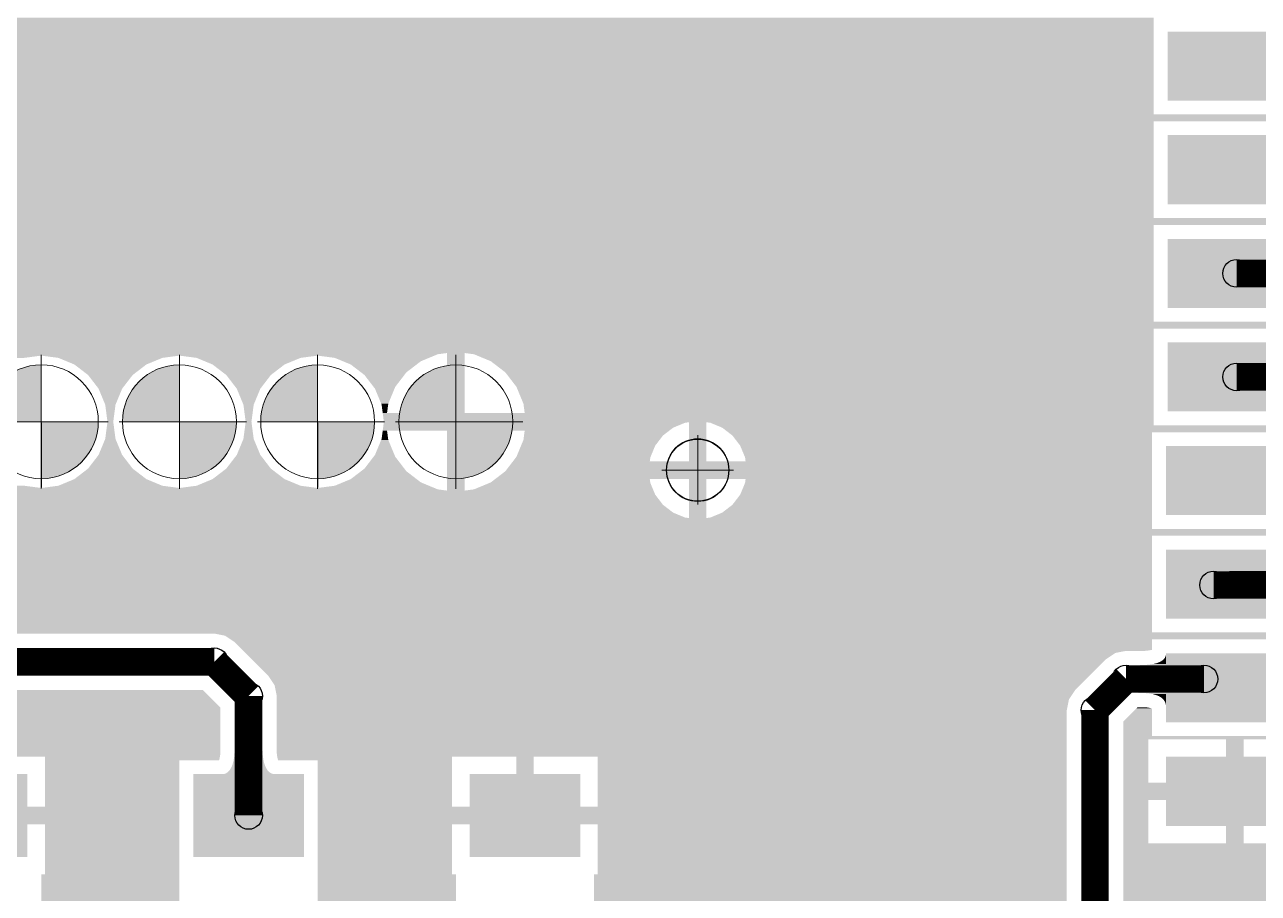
# Model space of a CAD drawing. Header units: millimetres. Extents: x -3633 to 871, y -630 to 261.
# Drawn here: x -1489.72 to -1453.87, y 169.52 to 194.77 of the extents above; entities that cross this region are included whole.
import ezdxf

# ---------------------------------------------------------------- set-up
doc = ezdxf.new("R2010")
doc.units = ezdxf.units.MM
for name, color, linetype in [('DRILL', 7, 'Continuous'), ('DRILL GOST', 7, 'Continuous'), ('TOP_LAYER', 7, 'Continuous'), ('TOP_PASTE', 8, 'Continuous')]:
    doc.layers.add(name, color=color, linetype=linetype)

# ---------------------------------------------------------------- blocks, each defined once
blk = doc.blocks.new('ROUND_26')
blk.add_circle((0, 0), 0.0177165)
blk = doc.blocks.new('RECTANGLE_7')
blk.add_solid([(0.0314961, 0.023622), (0.0314961, -0.023622), (-0.0314961, 0.023622), (-0.0314961, -0.023622)])
blk = doc.blocks.new('RECTANGLE_18')
blk.add_solid([(0.0393701, 0.019685), (0.0393701, -0.019685), (-0.0393701, 0.019685), (-0.0393701, -0.019685)])
blk = doc.blocks.new('ROUND_2')
blk.add_circle((0, 0), 0.007873999999999999)

msp = doc.modelspace()

# ---------------------------------------------------------------- hatches: boundary and pattern name
at = {"layer": 'DRILL', "lineweight": 0}
h = msp.add_hatch(color=256, dxfattribs=at)
h.dxf.hatch_style = 1
h.paths.add_polyline_path([(-1489.23308292721, 184.8851600777712, 0.4142135623730951), (-1490.888625686801, 183.2296173181808), (-1489.23308292721, 183.2296173181808)])
h.paths.add_polyline_path([(-1487.57754016762, 183.2296173181808), (-1489.23308292721, 183.2296173181808), (-1489.23308292721, 181.5740745585904, 0.414213562373095)])
h = msp.add_hatch(color=256, dxfattribs=at)
h.dxf.hatch_style = 1
h.paths.add_polyline_path([(-1485.219347227216, 184.8831557777717, 0.4142135623730951), (-1486.874889986806, 183.2276130181813), (-1485.219347227216, 183.2276130181813)])
h.paths.add_polyline_path([(-1483.563804467625, 183.2276130181813), (-1485.219347227216, 183.2276130181813), (-1485.219347227216, 181.57207025859, 0.414213562373095)])
h = msp.add_hatch(color=256, dxfattribs=at)
h.dxf.hatch_style = 1
h.paths.add_polyline_path([(-1481.203597027207, 184.8831557777717, 0.4142135623730951), (-1482.859139786797, 183.2276130181813), (-1481.203597027207, 183.2276130181813)])
h.paths.add_polyline_path([(-1479.548054267616, 183.2276130181813), (-1481.203597027207, 183.2276130181813), (-1481.203597027207, 181.57207025859, 0.414213562373095)])
h = msp.add_hatch(color=256, dxfattribs=at)
h.dxf.hatch_style = 1
h.paths.add_polyline_path([(-1477.187851927212, 184.8831557777717, 0.4142135623730951), (-1478.843394686802, 183.2276130181813), (-1477.187851927212, 183.2276130181813)])
h.paths.add_polyline_path([(-1475.532309167621, 183.2276130181813), (-1477.187851927212, 183.2276130181813), (-1477.187851927212, 181.57207025859, 0.414213562373095)])

# ---------------------------------------------------------------- linework, layer by layer
for p, q in [((-1489.23308292721, 183.2296173181808), (-1489.23308292721, 185.1733714833795)), ((-1489.233003253877, 185.090563544511), (-1489.232276020109, 181.3203448558947)), ((-1485.219347227216, 183.2276130181813), (-1485.219347227216, 185.1713671833791)), ((-1485.219267553882, 185.0885592445115), (-1485.218540320114, 181.3183405558952)), ((-1481.203597027207, 183.2276130181813), (-1481.203597027207, 185.1713671833791)), ((-1481.203517353873, 185.0885592445115), (-1481.202790120105, 181.3183405558952)), ((-1477.187851927212, 183.2276130181813), (-1477.187851927212, 185.1713671833791)), ((-1477.187772253878, 185.0885592445115), (-1477.18704502011, 181.3183405558952)), ((-1489.23308292721, 184.9312063539642), (-1489.23308292721, 181.5236176553703)), ((-1489.23308292721, 184.9312063539642), (-1489.23308292721, 181.5236176553703)), ((-1485.219347227216, 184.9292020539647), (-1485.219347227216, 181.5216133553708)), ((-1485.219347227216, 184.9292020539647), (-1485.219347227216, 181.5216133553708)), ((-1481.203597027207, 184.9292020539647), (-1481.203597027207, 181.5216133553708)), ((-1481.203597027207, 184.9292020539647), (-1481.203597027207, 181.5216133553708)), ((-1477.187851927212, 184.9292020539647), (-1477.187851927212, 181.5216133553708)), ((-1477.187851927212, 184.9292020539647), (-1477.187851927212, 181.5216133553708)), ((-1490.983648437671, 183.2296173181808), (-1487.489263518664, 183.2296173181808)), ((-1489.800194427612, 183.2296173181808), (-1488.668156887425, 183.2296173181808)), ((-1489.23308292721, 183.2296173181808), (-1487.57754016762, 183.2296173181808)), ((-1489.23308292721, 183.2296173181808), (-1489.23308292721, 181.2858631529821)), ((-1489.23308292721, 183.2296173181808), (-1487.289328762013, 183.2296173181808)), ((-1486.969912737676, 183.2276130181813), (-1483.475527818669, 183.2276130181813)), ((-1485.786458727618, 183.2276130181813), (-1484.65442118743, 183.2276130181813)), ((-1485.219347227216, 183.2276130181813), (-1483.563804467625, 183.2276130181813)), ((-1485.219347227216, 183.2276130181813), (-1485.219347227216, 181.2838588529826)), ((-1485.219347227216, 183.2276130181813), (-1483.275593062018, 183.2276130181813)), ((-1482.954162537667, 183.2276130181813), (-1479.459777618661, 183.2276130181813)), ((-1481.770708527609, 183.2276130181813), (-1480.638670987421, 183.2276130181813)), ((-1481.203597027207, 183.2276130181813), (-1479.548054267616, 183.2276130181813)), ((-1481.203597027207, 183.2276130181813), (-1481.203597027207, 181.2838588529826)), ((-1481.203597027207, 183.2276130181813), (-1479.259842862009, 183.2276130181813)), ((-1478.938417437672, 183.2276130181813), (-1475.444032518666, 183.2276130181813)), ((-1477.754963427614, 183.2276130181813), (-1476.622925887426, 183.2276130181813)), ((-1477.187851927212, 183.2276130181813), (-1475.532309167621, 183.2276130181813)), ((-1477.187851927212, 183.2276130181813), (-1477.187851927212, 181.2838588529826)), ((-1477.187851927212, 183.2276130181813), (-1475.244097762014, 183.2276130181813)), ((-1470.159852997804, 182.8412090041697), (-1470.159852997804, 180.8195740104006)), ((-1471.201412296328, 181.8220989181814), (-1469.11829369928, 181.8220989181814))]:
    msp.add_line(p, q, dxfattribs=at)
at = {"layer": 'DRILL GOST', "lineweight": 0}
for centre, radius in [((-1489.23308292721, 183.2296173181808), 1.655542759590478), ((-1485.219347227216, 183.2276130181813), 1.655542759590478), ((-1481.203597027207, 183.2276130181813), 1.655542759590478), ((-1477.187851927212, 183.2276130181813), 1.655542759590478), ((-1470.159852997804, 181.8220989181814), 0.9108758946678492)]:
    msp.add_circle(centre, radius, dxfattribs=at)
at = {"layer": 'TOP_LAYER', "const_width": 0.803148, "elevation": -7.473141037622431e-10}
for points in [[(-1454.498441497797, 187.5425292181822), (-1446.710619097783, 187.543870571521)], [(-1454.498441497797, 184.5327336181813), (-1454.498436397795, 184.5327285181806)], [(-1454.498436397795, 184.5327285181806), (-1446.710619097783, 184.5404383512046)], [(-1455.16719429779, 178.4830014181812), (-1446.710619097783, 178.5018494664159)], [(-1496.702746897797, 176.2522563181806), (-1484.207772397783, 176.2522563181806)], [(-1484.207772397783, 176.2522563181806), (-1483.211033497794, 175.2555174181803)], [(-1458.615385897801, 174.8460639181799), (-1457.711171197791, 175.7502786181808)], [(-1457.711171197791, 175.7502786181808), (-1455.450300397795, 175.7502786181808)], [(-1483.211033497794, 171.7827336181813), (-1483.211033497794, 175.2555174181803)], [(-1458.615385897801, 152.2849389181806), (-1458.615385897801, 174.8460639181799)]]:
    msp.add_lwpolyline(points, dxfattribs=at)
at = {"layer": 'TOP_LAYER'}
for points in [[(-1456.582515697796, 176.3702499181813), (-1456.55842329779, 176.428262418181), (-1456.550390797792, 176.3702499181813), (-1456.550390797792, 176.428262418181)], [(-1456.55842329779, 176.428262418181), (-1456.550390797792, 176.493098718182), (-1456.550390797792, 176.428262418181), (-1456.550390797792, 176.493098718182)], [(-1457.353538797789, 176.1518526181803), (-1457.200941697795, 176.1552645181805), (-1456.550390797792, 176.1518526181803), (-1456.550390797792, 176.1552645181805)], [(-1457.353538797789, 175.3487046181813), (-1457.353538797789, 176.1518526181803), (-1456.550390797792, 175.3487046181813), (-1456.550390797792, 176.1518526181803)], [(-1457.200941697795, 176.1552645181805), (-1457.064404497796, 176.165500218181), (-1456.550390797792, 176.1552645181805), (-1456.550390797792, 176.165500218181)], [(-1457.064404497796, 176.165500218181), (-1456.943932297793, 176.1825648181816), (-1456.550390797792, 176.165500218181), (-1456.550390797792, 176.1825648181816)], [(-1456.943932297793, 176.1825648181816), (-1456.839525097798, 176.2064532181807), (-1456.550390797792, 176.1825648181816), (-1456.550390797792, 176.2064532181807)], [(-1456.839525097798, 176.2064532181807), (-1456.751177797797, 176.2371654181802), (-1456.550390797792, 176.2064532181807), (-1456.550390797792, 176.2371654181802)], [(-1456.751177797797, 176.2371654181802), (-1456.678895497794, 176.2747014181809), (-1456.550390797792, 176.2371654181802), (-1456.550390797792, 176.2747014181809)], [(-1456.678895497794, 176.2747014181809), (-1456.622673097796, 176.3190612181811), (-1456.550390797792, 176.2747014181809), (-1456.550390797792, 176.3190612181811)], [(-1456.622673097796, 176.3190612181811), (-1456.582515697796, 176.3702499181813), (-1456.550390797792, 176.3190612181811), (-1456.550390797792, 176.3702499181813)], [(-1457.200941697795, 175.3446909181816), (-1457.353538797789, 175.3487046181813), (-1456.550390797792, 175.3446909181816), (-1456.550390797792, 175.3487046181813)], [(-1457.064404497796, 175.3326396181806), (-1457.200941697795, 175.3446909181816), (-1456.550390797792, 175.3326396181806), (-1456.550390797792, 175.3446909181816)], [(-1456.943932297793, 175.3125609181811), (-1457.064404497796, 175.3326396181806), (-1456.550390797792, 175.3125609181811), (-1456.550390797792, 175.3326396181806)], [(-1456.839525097798, 175.2844548181815), (-1456.943932297793, 175.3125609181811), (-1456.550390797792, 175.2844548181815), (-1456.550390797792, 175.3125609181811)], [(-1456.751177797797, 175.2483111181805), (-1456.839525097798, 175.2844548181815), (-1456.550390797792, 175.2483111181805), (-1456.550390797792, 175.2844548181815)], [(-1456.678895497794, 175.2041400181811), (-1456.751177797797, 175.2483111181805), (-1456.550390797792, 175.2041400181811), (-1456.550390797792, 175.2483111181805)], [(-1456.622673097796, 175.1519313181821), (-1456.678895497794, 175.2041400181811), (-1456.550390797792, 175.1519313181821), (-1456.550390797792, 175.2041400181811)], [(-1456.582515697796, 175.0916952181819), (-1456.622673097796, 175.1519313181821), (-1456.550390797792, 175.0916952181819), (-1456.550390797792, 175.1519313181821)], [(-1456.55842329779, 175.0234317181807), (-1456.582515697796, 175.0916952181819), (-1456.550390797792, 175.0234317181807), (-1456.550390797792, 175.0916952181819)], [(-1456.550390797792, 174.9471306181817), (-1456.55842329779, 175.0234317181807), (-1456.550390797792, 174.9471306181817), (-1456.550390797792, 175.0234317181807)], [(-1483.6286724978, 173.4931461181809), (-1483.61662119779, 173.6307237181813), (-1482.7933944978, 173.4931461181809), (-1482.805445797786, 173.6307237181813)], [(-1483.61662119779, 173.6307237181813), (-1483.612607497792, 173.7844836181807), (-1482.805445797786, 173.6307237181813), (-1482.809459497796, 173.7844836181807)], [(-1483.7571720978, 173.10469951818), (-1483.7130009978, 173.1775326181801), (-1482.664894897788, 173.10469951818), (-1482.7090659978, 173.1775326181801)], [(-1483.7130009978, 173.1775326181801), (-1483.676857297786, 173.2665531181797), (-1482.7090659978, 173.1775326181801), (-1482.74520969779, 173.2665531181797)], [(-1483.676857297786, 173.2665531181797), (-1483.648751197795, 173.371755918181), (-1482.74520969779, 173.2665531181797), (-1482.773315797793, 173.371755918181)], [(-1483.648751197795, 173.371755918181), (-1483.6286724978, 173.4931461181809), (-1482.773315797793, 173.371755918181), (-1482.7933944978, 173.4931461181809)], [(-1484.01418149779, 172.9752156181817), (-1483.937880397798, 172.9833093181801), (-1482.407885497786, 172.9752156181817), (-1482.484186597789, 172.9833093181801)], [(-1483.937880397798, 172.9833093181801), (-1483.869616897794, 173.007585318182), (-1482.484186597789, 172.9833093181801), (-1482.552450097793, 173.007585318182)], [(-1483.869616897794, 173.007585318182), (-1483.809380797787, 173.0480487181817), (-1482.552450097793, 173.007585318182), (-1482.612686197789, 173.0480487181817)], [(-1483.809380797787, 173.0480487181817), (-1483.7571720978, 173.10469951818), (-1482.612686197789, 173.0480487181817), (-1482.664894897788, 173.10469951818)]]:
    msp.add_solid(points, dxfattribs=at)
at = {"layer": 'TOP_PASTE'}
msp.add_circle((-1483.211823997789, 119.5780014181805), 110, dxfattribs=at)
for points in [[(-1549.662375997796, 194.5472313181813), (-1550.088817597789, 194.9736729181809), (-1456.9078905978, 194.5472313181813), (-1456.9078905978, 194.9736729181809)], [(-1549.181685697793, 193.9207881181815), (-1549.662375997796, 194.5472313181813), (-1456.9078905978, 193.9207881181815), (-1456.9078905978, 194.5472313181813)], [(-1548.786874297797, 193.2369546181812), (-1549.181685697793, 193.9207881181815), (-1456.9078905978, 193.2369546181812), (-1456.9078905978, 193.9207881181815)], [(-1548.631472197793, 192.861783318182), (-1548.786874297797, 193.2369546181812), (-1456.9078905978, 192.861783318182), (-1456.9078905978, 193.2369546181812)], [(-1534.375681897798, 192.7962279181806), (-1534.873630597792, 192.861783318182), (-1456.9078905978, 192.7962279181806), (-1456.9078905978, 192.861783318182)], [(-1533.9116634978, 192.6040242181821), (-1534.375681897798, 192.7962279181806), (-1456.9078905978, 192.6040242181821), (-1456.9078905978, 192.7962279181806)], [(-1533.513205597792, 192.2982741181809), (-1533.9116634978, 192.6040242181821), (-1456.9078905978, 192.2982741181809), (-1456.9078905978, 192.6040242181821)], [(-1533.474511897792, 192.2478453181807), (-1533.513205597792, 192.2982741181809), (-1456.9078905978, 192.2478453181807), (-1456.9078905978, 192.2982741181809)], [(-1533.388071997795, 192.1626549181806), (-1533.474511897792, 192.2478453181807), (-1456.9078905978, 192.1626549181806), (-1456.9078905978, 192.2478453181807)], [(-1533.364698697798, 192.1396131181814), (-1533.388071997795, 192.1626549181806), (-1418.037511297794, 192.1396131181814), (-1418.031340297796, 192.1626549181806)], [(-1533.306696397804, 192.0889089181824), (-1533.364698697798, 192.1396131181814), (-1418.051102797794, 192.0889089181824), (-1418.037511297794, 192.1396131181814)], [(-1500.488211697796, 192.0440544181815), (-1500.828917197795, 192.0889089181824), (-1418.063118397793, 192.0440544181815), (-1418.051102797794, 192.0889089181824)], [(-1500.294625897792, 191.9638671181806), (-1500.488211697796, 192.0440544181815), (-1418.084604697794, 191.9638671181806), (-1418.063118397793, 192.0440544181815)], [(-1500.170731597793, 191.9125458181811), (-1500.294625897792, 191.9638671181806), (-1456.9078905978, 191.9125458181811), (-1456.9078905978, 191.9638671181806)], [(-1499.898100897784, 191.7033489181817), (-1500.170731597793, 191.9125458181811), (-1456.9078905978, 191.7033489181817), (-1456.9078905978, 191.9125458181811)], [(-1499.688903997789, 191.4307182181815), (-1499.898100897784, 191.7033489181817), (-1456.9078905978, 191.4307182181815), (-1456.9078905978, 191.7033489181817)], [(-1499.557395397798, 191.1132381181819), (-1499.688903997789, 191.4307182181815), (-1456.9078905978, 191.1132381181819), (-1456.9078905978, 191.4307182181815)], [(-1499.51254089779, 190.7725326181812), (-1499.557395397798, 191.1132381181819), (-1456.9078905978, 190.7725326181812), (-1456.9078905978, 191.1132381181819)], [(-1499.557395397798, 190.4318271181805), (-1499.51254089779, 190.7725326181812), (-1456.9078905978, 190.4318271181805), (-1456.9078905978, 190.7725326181812)], [(-1499.688903997789, 190.114347018181), (-1499.557395397798, 190.4318271181805), (-1456.9078905978, 190.114347018181), (-1456.9078905978, 190.4318271181805)], [(-1499.898100897784, 189.8417163181807), (-1499.688903997789, 190.114347018181), (-1456.9078905978, 189.8417163181807), (-1456.9078905978, 190.114347018181)], [(-1499.9046135978, 189.8367183181822), (-1499.898100897784, 189.8417163181807), (-1456.9078905978, 189.8367183181822), (-1456.9078905978, 189.8417163181807)], [(-1499.901793297797, 189.1528491181803), (-1499.9046135978, 189.8367183181822), (-1456.9078905978, 189.1528491181803), (-1456.9078905978, 189.8367183181822)], [(-1499.900946697795, 188.9480382181814), (-1499.901793297797, 189.1528491181803), (-1418.025057097796, 188.9480382181814), (-1418.079938197784, 189.1528491181803)], [(-1499.889364597796, 186.1370202181811), (-1499.900946697795, 188.9480382181814), (-1456.9078905978, 186.1370202181811), (-1456.9078905978, 188.9480382181814)], [(-1499.889175897793, 186.0928491181808), (-1499.889364597796, 186.1370202181811), (-1438.422099097797, 186.0928491181808), (-1438.416290197797, 186.1370202181811)], [(-1499.88854349779, 185.9382426181805), (-1499.889175897793, 186.0928491181808), (-1433.419580497797, 185.9382426181805), (-1433.419580497797, 186.0928491181808)], [(-1499.885610997798, 185.2273434181802), (-1499.88854349779, 185.9382426181805), (-1456.9078905978, 185.2273434181802), (-1456.9078905978, 185.9382426181805)], [(-1499.885463097798, 185.1916281181816), (-1499.885610997798, 185.2273383181814), (-1477.713672097787, 185.1916281181816), (-1477.442423497788, 185.2273383181814)], [(-1499.885299897792, 185.1515472181823), (-1499.885463097798, 185.1916281181816), (-1477.810439497793, 185.1515472181823), (-1477.713672097787, 185.1916281181816)], [(-1499.8850295978, 185.0859918181809), (-1499.885299897792, 185.1515472181823), (-1489.732602397788, 185.0859918181809), (-1489.234653697793, 185.1515472181823)], [(-1488.736704997786, 185.0859918181809), (-1489.234653697793, 185.1515472181823), (-1485.716857297793, 185.0859918181809), (-1485.218908597798, 185.1515472181823)], [(-1488.2726865978, 184.8937881181805), (-1488.736704997786, 185.0859918181809), (-1486.180875697792, 184.8937881181805), (-1485.716857297793, 185.0859918181809)], [(-1484.720959897791, 185.0859918181809), (-1485.218908597798, 185.1515472181823), (-1481.701107097796, 185.0859918181809), (-1481.203158397789, 185.1515472181823)], [(-1484.256941497793, 184.8937881181805), (-1484.720959897791, 185.0859918181809), (-1482.165125497783, 184.8937881181805), (-1481.701107097796, 185.0859918181809)], [(-1480.705209697795, 185.0859918181809), (-1481.203158397789, 185.1515472181823), (-1477.968697597798, 185.0859918181809), (-1477.810439497793, 185.1515472181823)], [(-1480.469839597783, 184.9885002181823), (-1480.705209697795, 185.0859918181809), (-1478.204062597796, 184.9885002181823), (-1477.968697597798, 185.0859918181809)], [(-1480.241191297796, 184.8937881181805), (-1480.469839597783, 184.9885002181823), (-1478.327497897787, 184.8937881181805), (-1478.204062597796, 184.9885002181823)], [(-1477.442423497788, 183.4826130181814), (-1477.442423497788, 185.2273383181814), (-1476.932423497795, 183.4826130181814), (-1476.932423497795, 185.2273383181814)], [(-1476.661154497802, 185.1916281181816), (-1476.932423497795, 185.2273434181802), (-1456.9078905978, 185.1916281181816), (-1456.9078905978, 185.2273434181802)], [(-1476.170763997794, 184.9885002181823), (-1476.661154497802, 185.1916281181816), (-1456.9078905978, 184.9885002181823), (-1456.9078905978, 185.1916281181816)], [(-1475.749651897786, 184.6653744181799), (-1476.170763997794, 184.9885002181823), (-1456.9078905978, 184.6653744181799), (-1456.9078905978, 184.9885002181823)], [(-1487.874228697793, 184.5880380181811), (-1488.2726865978, 184.8937881181805), (-1486.579333597799, 184.5880380181811), (-1486.180875697792, 184.8937881181805)], [(-1483.858483597786, 184.5880380181811), (-1484.256941497793, 184.8937881181805), (-1482.56358339779, 184.5880380181811), (-1482.165125497783, 184.8937881181805)], [(-1479.943514497793, 184.6653744181799), (-1480.241191297796, 184.8937881181805), (-1478.625174697791, 184.6653744181799), (-1478.327497897787, 184.8937881181805)], [(-1479.842733397801, 184.5880380181811), (-1479.943514497793, 184.6653744181799), (-1478.684518297794, 184.5880380181811), (-1478.625174697791, 184.6653744181799)], [(-1475.42652609779, 184.2442623181819), (-1475.749651897786, 184.6653744181799), (-1456.9078905978, 184.2442623181819), (-1456.9078905978, 184.6653744181799)], [(-1487.568478597791, 184.1895801181804), (-1487.874228697793, 184.5880380181811), (-1486.885083697789, 184.1895801181804), (-1486.579333597799, 184.5880380181811)], [(-1483.552733497783, 184.1895801181804), (-1483.858483597786, 184.5880380181811), (-1482.869333497792, 184.1895801181804), (-1482.56358339779, 184.5880380181811)], [(-1479.57893589779, 184.2442623181819), (-1479.842733397801, 184.5880380181811), (-1478.948300497788, 184.2442623181819), (-1478.684518297794, 184.5880380181811)], [(-1487.376274897797, 183.7255617181804), (-1487.568478597791, 184.1895801181804), (-1487.077287397795, 183.7255617181804), (-1486.885083697789, 184.1895801181804)], [(-1483.36052979779, 183.7255617181804), (-1483.552733497783, 184.1895801181804), (-1483.061537197786, 183.7255617181804), (-1482.869333497792, 184.1895801181804)], [(-1479.536983297799, 184.1895801181804), (-1479.57893589779, 184.2442623181819), (-1478.970954697801, 184.1895801181804), (-1478.948300497788, 184.2442623181819)], [(-1479.356504497792, 183.7538718181809), (-1479.536983297799, 184.1895801181804), (-1479.151428397794, 183.7538718181809), (-1478.970954697801, 184.1895801181804)], [(-1475.223398197796, 183.7538718181809), (-1475.42652609779, 184.2442623181819), (-1456.9078905978, 183.7538718181809), (-1456.9078905978, 184.2442623181819)], [(-1487.310719497794, 183.2276130181813), (-1487.376274897797, 183.7255617181804), (-1487.142842797786, 183.2276130181813), (-1487.077287397795, 183.7255617181804)], [(-1483.294974397799, 183.2276130181813), (-1483.36052979779, 183.7255617181804), (-1483.127092597789, 183.2276130181813), (-1483.061537197786, 183.7255617181804)], [(-1479.344779597793, 183.7255617181804), (-1479.356504497792, 183.7538718181809), (-1479.155161597796, 183.7255617181804), (-1479.151428397794, 183.7538718181809)], [(-1479.3127923978, 183.4826130181814), (-1479.344779597793, 183.7255617181804), (-1479.187138597799, 183.4826130181814), (-1479.155161597796, 183.7255617181804)], [(-1475.187687997791, 183.4826130181814), (-1475.223398197796, 183.7538718181809), (-1456.9078905978, 183.4826130181814), (-1456.9078905978, 183.7538718181809)], [(-1487.376274897797, 182.7296643181821), (-1487.310719497794, 183.2276130181813), (-1487.077287397795, 182.7296643181821), (-1487.142842797786, 183.2276130181813)], [(-1483.36052979779, 182.7296643181821), (-1483.294974397799, 183.2276130181813), (-1483.061537197786, 182.7296643181821), (-1483.127092597789, 183.2276130181813)], [(-1479.27922419779, 183.2276130181813), (-1479.3127923978, 183.4826130181814), (-1456.9078905978, 183.2276130181813), (-1456.9078905978, 183.4826130181814)], [(-1479.301710097795, 183.0568242181803), (-1479.282957397792, 183.1992570181815), (-1470.872720797802, 183.0568242181803), (-1470.5288634978, 183.1992570181815)], [(-1479.282957397792, 183.1992570181815), (-1479.280983697792, 183.2142663181817), (-1470.5288634978, 183.1992570181815), (-1470.414852997795, 183.2142663181817)], [(-1479.280983697792, 183.2142663181817), (-1479.27922419779, 183.2276130181813), (-1456.9078905978, 183.2142663181817), (-1456.9078905978, 183.2276130181813)], [(-1470.414852997795, 182.0770989181806), (-1470.414852997795, 183.2142663181817), (-1469.904852997789, 182.0770989181806), (-1469.904852997789, 183.2142663181817)], [(-1469.790842497797, 183.1992570181815), (-1469.904852997789, 183.2142663181817), (-1456.9078905978, 183.1992570181815), (-1456.9078905978, 183.2142663181817)], [(-1469.616937597789, 183.127224618182), (-1469.790842497797, 183.1992570181815), (-1456.9078905978, 183.127224618182), (-1456.9078905978, 183.1992570181815)], [(-1479.344779597793, 182.7296643181821), (-1479.312797497788, 182.9726130181803), (-1479.155156497794, 182.7296643181821), (-1479.187138597799, 182.9726130181803)], [(-1479.312797497788, 182.9726130181803), (-1479.301710097795, 183.0568242181803), (-1470.9824727978, 182.9726130181803), (-1470.872720797802, 183.0568242181803)], [(-1477.442423497788, 181.227887718182), (-1477.442423497788, 182.9726130181803), (-1476.932423497795, 181.227887718182), (-1476.932423497795, 182.9726130181803)], [(-1475.223398197796, 182.7013542181808), (-1475.206430497791, 182.8302516181807), (-1471.266915097788, 182.7013542181808), (-1471.168005697787, 182.8302516181807)], [(-1475.206430497791, 182.8302516181807), (-1475.187687997791, 182.9726130181803), (-1471.168005697787, 182.8302516181807), (-1470.9824727978, 182.9726130181803)], [(-1469.446985197795, 183.0568242181803), (-1469.616937597789, 183.127224618182), (-1433.419580497797, 183.0568242181803), (-1433.419580497797, 183.127224618182)], [(-1469.277042997792, 182.9264274181819), (-1469.446985197795, 183.0568242181803), (-1433.419580497797, 182.9264274181819), (-1433.419580497797, 183.0568242181803)], [(-1469.151700297786, 182.8302516181807), (-1469.277042997792, 182.9264274181819), (-1456.958084797797, 182.8302516181807), (-1456.958084797797, 182.9264274181819)], [(-1468.925127697796, 182.5349718181819), (-1469.151700297786, 182.8302516181807), (-1456.958084797797, 182.5349718181819), (-1456.958084797797, 182.8302516181807)], [(-1487.568478597791, 182.2656459181812), (-1487.376274897797, 182.7296643181821), (-1486.885083697789, 182.2656459181812), (-1487.077287397795, 182.7296643181821)], [(-1483.552733497783, 182.2656459181812), (-1483.36052979779, 182.7296643181821), (-1482.869333497792, 182.2656459181812), (-1483.061537197786, 182.7296643181821)], [(-1479.536983297799, 182.2656459181812), (-1479.356509597793, 182.7013542181808), (-1478.970949597786, 182.2656459181812), (-1479.151428397794, 182.7013542181808)], [(-1479.356509597793, 182.7013542181808), (-1479.344779597793, 182.7296643181821), (-1479.151428397794, 182.7013542181808), (-1479.155156497794, 182.7296643181821)], [(-1475.42652609779, 182.2109637181816), (-1475.292314497785, 182.5349718181819), (-1471.528794997794, 182.2109637181816), (-1471.394578297801, 182.5349718181819)], [(-1475.292314497785, 182.5349718181819), (-1475.223398197796, 182.7013542181808), (-1471.394578297801, 182.5349718181819), (-1471.266915097788, 182.7013542181808)], [(-1468.782694897792, 182.191109418181), (-1468.925127697796, 182.5349718181819), (-1456.958084797797, 182.191109418181), (-1456.958084797797, 182.5349718181819)], [(-1487.874228697793, 181.8671880181805), (-1487.568478597791, 182.2656459181812), (-1486.579333597799, 181.8671880181805), (-1486.885083697789, 182.2656459181812)], [(-1483.858483597786, 181.8671880181805), (-1483.552733497783, 182.2656459181812), (-1482.56358339779, 181.8671880181805), (-1482.869333497792, 182.2656459181812)], [(-1479.842733397801, 181.8671880181805), (-1479.578940997804, 182.2109637181816), (-1478.684513197791, 181.8671880181805), (-1478.948300497788, 182.2109637181816)], [(-1479.578940997804, 182.2109637181816), (-1479.536983297799, 182.2656459181812), (-1478.948300497788, 182.2109637181816), (-1478.970949597786, 182.2656459181812)], [(-1475.529245197793, 182.0770989181806), (-1475.441759797789, 182.191109418181), (-1471.55202039779, 182.0770989181806), (-1471.537011097792, 182.191109418181)], [(-1475.441759797789, 182.191109418181), (-1475.42652609779, 182.2109637181816), (-1471.537011097792, 182.191109418181), (-1471.528794997794, 182.2109637181816)], [(-1468.767685597795, 182.0770989181806), (-1468.782694897792, 182.191109418181), (-1456.958084797797, 182.0770989181806), (-1456.958084797797, 182.191109418181)], [(-1488.2726865978, 181.5614379181811), (-1487.874228697793, 181.8671880181805), (-1486.180875697792, 181.5614379181811), (-1486.579333597799, 181.8671880181805)], [(-1484.256941497793, 181.5614379181811), (-1483.858483597786, 181.8671880181805), (-1482.165125497783, 181.5614379181811), (-1482.56358339779, 181.8671880181805)], [(-1480.241191297796, 181.5614379181811), (-1479.943524697784, 181.7898516181799), (-1478.327492797799, 181.5614379181811), (-1478.625174697791, 181.7898516181799)], [(-1479.943524697784, 181.7898516181799), (-1479.842733397801, 181.8671880181805), (-1478.625174697791, 181.7898516181799), (-1478.684513197791, 181.8671880181805)], [(-1476.039959197793, 181.5670989181804), (-1475.749651897786, 181.7898516181799), (-1456.958084797797, 181.5670989181804), (-1456.958084797797, 181.7898516181799)], [(-1475.749651897786, 181.7898516181799), (-1475.529245197793, 182.0770989181806), (-1456.958084797797, 181.7898516181799), (-1456.958084797797, 182.0770989181806)], [(-1488.736704997786, 181.3692342181807), (-1488.2726865978, 181.5614379181811), (-1485.716857297793, 181.3692342181807), (-1486.180875697792, 181.5614379181811)], [(-1484.720959897791, 181.3692342181807), (-1484.256941497793, 181.5614379181811), (-1481.701107097796, 181.3692342181807), (-1482.165125497783, 181.5614379181811)], [(-1480.705209697795, 181.3692342181807), (-1480.469844697798, 181.4667258181821), (-1477.968692497785, 181.3692342181807), (-1478.204062597796, 181.4667258181821)], [(-1480.469844697798, 181.4667258181821), (-1480.241191297796, 181.5614379181811), (-1478.204062597796, 181.4667258181821), (-1478.327492797799, 181.5614379181811)], [(-1476.661154497802, 181.26359791818), (-1476.203689597796, 181.45308841818), (-1471.45852209779, 181.26359791818), (-1471.537011097792, 181.45308841818)], [(-1476.203689597796, 181.45308841818), (-1476.170763997794, 181.4667258181821), (-1471.537011097792, 181.45308841818), (-1471.538806297794, 181.4667258181821)], [(-1476.170763997794, 181.4667258181821), (-1476.039959197793, 181.5670989181804), (-1471.538806297794, 181.4667258181821), (-1471.55202039779, 181.5670989181804)], [(-1470.414852997795, 180.4299315181802), (-1470.414852997795, 181.5670989181804), (-1469.904852997789, 180.4299315181802), (-1469.904852997789, 181.5670989181804)], [(-1468.925127697796, 181.1092260181808), (-1468.782694897792, 181.45308841818), (-1456.958084797797, 181.1092260181808), (-1456.958084797797, 181.45308841818)], [(-1468.782694897792, 181.45308841818), (-1468.767685597795, 181.5670989181804), (-1456.958084797797, 181.45308841818), (-1456.958084797797, 181.5670989181804)], [(-1495.254061297789, 180.8139462181821), (-1495.027488697799, 181.1092260181808), (-1471.168005697787, 180.8139462181821), (-1471.394578297801, 181.1092260181808)], [(-1495.027488697799, 181.1092260181808), (-1494.978339997797, 181.2278826181796), (-1471.394578297801, 181.1092260181808), (-1471.443726997791, 181.2278826181796)], [(-1494.978339997797, 181.227887718182), (-1494.963544897798, 181.26359791818), (-1477.442423497788, 181.227887718182), (-1477.713672097787, 181.26359791818)], [(-1494.963544897798, 181.26359791818), (-1494.946944397794, 181.3036788181821), (-1477.713672097787, 181.26359791818), (-1477.810434397803, 181.3036788181821)], [(-1494.946944397794, 181.3036788181821), (-1494.919791997792, 181.3692342181807), (-1489.234653697793, 181.3036788181821), (-1489.732602397788, 181.3692342181807)], [(-1489.234653697793, 181.3036788181821), (-1488.736704997786, 181.3692342181807), (-1485.218908597798, 181.3036788181821), (-1485.716857297793, 181.3692342181807)], [(-1485.218908597798, 181.3036788181821), (-1484.720959897791, 181.3692342181807), (-1481.203158397789, 181.3036788181821), (-1481.701107097796, 181.3692342181807)], [(-1481.203158397789, 181.3036788181821), (-1480.705209697795, 181.3692342181807), (-1477.810434397803, 181.3036788181821), (-1477.968692497785, 181.3692342181807)], [(-1476.932423497795, 181.2278826181796), (-1476.661154497802, 181.26359791818), (-1471.443726997791, 181.2278826181796), (-1471.45852209779, 181.26359791818)], [(-1469.151700297786, 180.8139462181821), (-1468.925127697796, 181.1092260181808), (-1456.958084797797, 180.8139462181821), (-1456.958084797797, 181.1092260181808)], [(-1495.549346197798, 180.5873736181816), (-1495.254061297789, 180.8139462181821), (-1470.872720797802, 180.5873736181816), (-1471.168005697787, 180.8139462181821)], [(-1469.446985197795, 180.5873736181816), (-1469.151700297786, 180.8139462181821), (-1456.958084797797, 180.5873736181816), (-1456.958084797797, 180.8139462181821)], [(-1499.86453779779, 180.1154094181807), (-1499.865833197794, 180.4299315181802), (-1456.958084797797, 180.1154094181807), (-1456.958084797797, 180.4299315181802)], [(-1496.007213997793, 180.4299315181802), (-1495.893203497788, 180.4449408181813), (-1470.414852997795, 180.4299315181802), (-1470.5288634978, 180.4449408181813)], [(-1495.893203497788, 180.4449408181813), (-1495.549346197798, 180.5873736181816), (-1470.5288634978, 180.4449408181813), (-1470.872720797802, 180.5873736181816)], [(-1469.904852997789, 180.4299315181802), (-1469.790842497797, 180.4449408181813), (-1456.958084797797, 180.4299315181802), (-1456.958084797797, 180.4449408181813)], [(-1469.790842497797, 180.4449408181813), (-1469.446985197795, 180.5873736181816), (-1456.958084797797, 180.4449408181813), (-1456.958084797797, 180.5873736181816)], [(-1499.863716697796, 179.9166216181825), (-1499.86453779779, 180.1154094181807), (-1433.419580497797, 179.9166216181825), (-1433.419580497797, 180.1154094181807)], [(-1499.852129497794, 177.1056036181803), (-1499.863716697796, 179.9166216181825), (-1456.958084797797, 177.1056036181803), (-1456.958084797797, 179.9166216181825)], [(-1499.851986697795, 177.0711429181815), (-1499.852129497794, 177.1056036181803), (-1433.419580497797, 177.0711429181815), (-1433.419580497797, 177.1056036181803)], [(-1496.702721397789, 177.0711378181809), (-1496.702746897797, 177.0711429181815), (-1496.702721397789, 177.0711378181809), (-1484.207772397783, 177.0711429181815)], [(-1483.894397797785, 177.0088056181817), (-1484.207772397783, 177.0711429181815), (-1433.419580497797, 177.0088056181817), (-1433.419580497797, 177.0711429181815)], [(-1483.735359397787, 176.9025420181811), (-1483.894397797785, 177.0088056181817), (-1433.419580497797, 176.9025420181811), (-1433.419580497797, 177.0088056181817)], [(-1483.732748197794, 176.9007927181815), (-1483.735359397787, 176.9025420181811), (-1456.5591831978, 176.9007927181815), (-1456.550390797792, 176.9025420181811)], [(-1483.628733697784, 176.8312950181812), (-1483.732748197794, 176.9007927181815), (-1456.958084797797, 176.8312950181812), (-1456.958084797797, 176.9007927181815)], [(-1483.396795897797, 176.5993521181795), (-1483.628733697784, 176.8312950181812), (-1456.958084797797, 176.5993521181795), (-1456.958084797797, 176.8312950181812)], [(-1456.541598397797, 176.9007927181815), (-1456.550390797792, 176.9025420181811), (-1433.419580497797, 176.9007927181815), (-1433.419580497797, 176.9025420181811)], [(-1483.382990197798, 176.5855464181818), (-1483.396795897797, 176.5993521181795), (-1457.018427997792, 176.5855464181818), (-1456.958084797797, 176.5993521181795)], [(-1483.370219797792, 176.572781118181), (-1483.382990197798, 176.5855464181818), (-1457.108534797794, 176.572781118181), (-1457.018427997792, 176.5855464181818)], [(-1483.366608997794, 176.5691652181799), (-1483.370219797792, 176.572781118181), (-1457.156801197794, 176.5691652181799), (-1457.108534797794, 176.572781118181)], [(-1483.304271697792, 176.5068279181819), (-1483.366608997794, 176.5691652181799), (-1458.024545797789, 176.5068279181819), (-1457.711171197791, 176.5691652181799)], [(-1483.126761097788, 176.3293173181814), (-1483.304271697792, 176.5068279181819), (-1458.290209897791, 176.3293173181814), (-1458.024545797789, 176.5068279181819)], [(-1457.156852197787, 176.569160118182), (-1457.711171197791, 176.5691652181799), (-1457.156852197787, 176.569160118182), (-1457.156801197794, 176.5691652181799)], [(-1482.632010097788, 175.8345663181813), (-1483.126761097788, 176.3293173181814), (-1458.784960897791, 175.8345663181813), (-1458.290209897791, 176.3293173181814)], [(-1482.631994797795, 175.8345561181809), (-1482.632010097788, 175.8345663181813), (-1458.784971097795, 175.8345561181809), (-1458.784960897791, 175.8345663181813)], [(-1482.45448419779, 175.5688920181806), (-1482.631994797795, 175.8345561181809), (-1459.050635197795, 175.5688920181806), (-1458.784971097795, 175.8345561181809)], [(-1496.648865397801, 175.1480604181811), (-1496.36355099779, 175.4333748181812), (-1484.261648797791, 175.1480604181811), (-1484.54696829779, 175.4333748181812)], [(-1482.425878297791, 175.4251026181814), (-1482.45448419779, 175.5688920181806), (-1459.194424597801, 175.4251026181814), (-1459.050635197795, 175.5688920181806)], [(-1482.392151997803, 175.2555174181803), (-1482.425878297791, 175.4251026181814), (-1459.307741497794, 175.2555174181803), (-1459.194424597801, 175.4251026181814)], [(-1496.648865397801, 175.0660167181818), (-1496.648865397801, 175.1480604181811), (-1484.179610197787, 175.0660167181818), (-1484.261648797791, 175.1480604181811)], [(-1496.643642997789, 175.0068261181809), (-1496.648865397801, 175.0660167181818), (-1484.120414497797, 175.0068261181809), (-1484.179610197787, 175.0660167181818)], [(-1496.629444597794, 174.9216561181806), (-1496.643642997789, 175.0068261181809), (-1484.035244497796, 174.9216561181806), (-1484.120414497797, 175.0068261181809)], [(-1482.392151997803, 175.1594385181802), (-1482.392151997803, 175.2555174181803), (-1459.371935197793, 175.1594385181802), (-1459.307741497794, 175.2555174181803)], [(-1482.392151997803, 174.8460639181799), (-1482.392151997803, 175.1594385181802), (-1459.434272497795, 174.8460639181799), (-1459.371935197793, 175.1594385181802)], [(-1496.628006397802, 174.9163266181808), (-1496.629444597794, 174.9216561181806), (-1484.029914997798, 174.9163266181808), (-1484.035244497796, 174.9216561181806)], [(-1496.613236797787, 174.8614404181812), (-1496.628006397802, 174.9163266181808), (-1484.029914997798, 174.8614404181812), (-1484.029914997798, 174.9163266181808)], [(-1496.608044997786, 174.8487516181808), (-1496.613236797787, 174.8614404181812), (-1484.029914997798, 174.8487516181808), (-1484.029914997798, 174.8614404181812)], [(-1496.062237897793, 173.60467801818), (-1496.062237897793, 174.8487516181808), (-1484.029914997798, 173.60467801818), (-1484.029914997798, 174.8487516181808)], [(-1482.392151997803, 173.6046831181798), (-1482.392151997803, 174.8460639181799), (-1459.434267397793, 173.6046831181798), (-1459.434272497795, 174.8460639181799)], [(-1457.796504397798, 174.5068680181816), (-1457.412800797788, 174.8905767181809), (-1456.958084797797, 174.5068680181816), (-1456.958084797797, 174.8905767181809)], [(-1457.412800797788, 174.8905767181809), (-1457.407614097789, 174.8957685181817), (-1456.958084797797, 174.8905767181809), (-1456.970773597788, 174.8957685181817)], [(-1457.407614097789, 174.8957685181817), (-1457.391406297794, 174.9119763181811), (-1456.970773597788, 174.8957685181817), (-1457.030989297802, 174.9119763181811)], [(-1457.391406297794, 174.9119763181811), (-1457.377202797784, 174.9261747181813), (-1457.030989297802, 174.9119763181811), (-1457.116169497793, 174.9261747181813)], [(-1457.377202797784, 174.9261747181813), (-1457.371980397798, 174.9313971181805), (-1457.116169497793, 174.9261747181813), (-1457.17534989779, 174.9313971181805)], [(-1457.796504397798, 174.0897747181812), (-1457.796504397798, 174.5068680181816), (-1456.958084797797, 174.0897747181812), (-1456.958084797797, 174.5068680181816)], [(-1457.796504397798, 173.9994231181813), (-1457.796504397798, 174.0897747181812), (-1433.419580497797, 173.9994231181813), (-1433.419580497797, 174.0897747181812)], [(-1457.796504397798, 172.7404779181811), (-1457.796504397798, 173.9994231181813), (-1457.066510797792, 172.7404779181811), (-1457.066510797792, 173.9994231181813)], [(-1454.803635697784, 172.7404779181811), (-1454.803635697784, 173.9994231181813), (-1454.293635697792, 172.7404779181811), (-1454.293635697792, 173.9994231181813)], [(-1496.062237897793, 173.544487818182), (-1496.062237897793, 173.60467801818), (-1484.03518839779, 173.544487818182), (-1484.029914997798, 173.60467801818)], [(-1496.062237897793, 173.4974556181819), (-1496.062237897793, 173.544487818182), (-1484.042965897801, 173.4974556181819), (-1484.03518839779, 173.544487818182)], [(-1482.386878597786, 173.544487818182), (-1482.392151997803, 173.6046831181798), (-1459.434267397793, 173.544487818182), (-1459.434267397793, 173.6046831181798)], [(-1482.379101097788, 173.4974556181819), (-1482.386878597786, 173.544487818182), (-1459.434267397793, 173.4974556181819), (-1459.434267397793, 173.544487818182)], [(-1489.126232797788, 173.4582111181803), (-1489.126232797788, 173.4974556181819), (-1484.049458197796, 173.4582111181803), (-1484.042965897801, 173.4974556181819)], [(-1489.126232797788, 173.3969193181815), (-1489.126232797788, 173.4582111181803), (-1484.065834297786, 173.3969193181815), (-1484.049458197796, 173.4582111181803)], [(-1489.126232797788, 173.3890296181812), (-1489.126232797788, 173.3969193181815), (-1484.069037097795, 173.3890296181812), (-1484.065834297786, 173.3969193181815)], [(-1489.126232797788, 172.0377336181805), (-1489.126232797788, 173.3890296181812), (-1485.218903497784, 172.0377336181805), (-1485.218903497784, 173.3890296181812)], [(-1482.372608797792, 173.4582111181803), (-1482.379101097788, 173.4974556181819), (-1477.295834197788, 173.4582111181803), (-1477.295834197788, 173.4974556181819)], [(-1482.356232697789, 173.3969193181815), (-1482.372608797792, 173.4582111181803), (-1477.295834197788, 173.3969193181815), (-1477.295834197788, 173.4582111181803)], [(-1482.353029897793, 173.3890296181812), (-1482.356232697789, 173.3969193181815), (-1477.295834197788, 173.3890296181812), (-1477.295834197788, 173.3969193181815)], [(-1481.203163497792, 172.0377540181812), (-1481.203163497792, 173.3890296181812), (-1477.295834197788, 172.0377540181812), (-1477.295834197788, 173.3890296181812)], [(-1475.434558597799, 172.0377540181812), (-1475.434558597799, 173.4974556181819), (-1474.924558597795, 172.0377540181812), (-1474.924558597795, 173.4974556181819)], [(-1473.063242197793, 172.0377540181812), (-1473.063242197793, 173.4974556181819), (-1459.434267397793, 172.0377540181812), (-1459.434267397793, 173.4974556181819)], [(-1457.796504397798, 172.2304779181809), (-1457.796504397798, 172.7404779181811), (-1433.419580497797, 172.2304779181809), (-1433.419580497797, 172.7404779181811)], [(-1457.796504397798, 170.9715531181805), (-1457.796504397798, 172.2304779181809), (-1457.066510797792, 170.9715531181805), (-1457.066510797792, 172.2304779181809)], [(-1454.803635697784, 170.9715531181805), (-1454.803635697784, 172.2304779181809), (-1454.293635697792, 170.9715531181805), (-1454.293635697792, 172.2304779181809)], [(-1496.263024897798, 171.5277336181812), (-1496.263024897798, 172.0377336181805), (-1485.218903497784, 171.5277336181812), (-1485.218903497784, 172.0377336181805)], [(-1481.203163497792, 171.5277540181819), (-1481.203163497792, 172.0377540181812), (-1459.434267397793, 171.5277540181819), (-1459.434267397793, 172.0377540181812)], [(-1489.126232797788, 170.0680116181807), (-1489.126232797788, 171.5277336181812), (-1485.218903497784, 170.0680116181807), (-1485.218903497784, 171.5277336181812)], [(-1481.203163497792, 170.0680116181807), (-1481.203163497792, 171.5277540181819), (-1477.295834197788, 170.0680116181807), (-1477.295834197788, 171.5277540181819)], [(-1473.063242197793, 170.0680116181807), (-1473.063242197793, 171.5277540181819), (-1459.434267397793, 170.0680116181807), (-1459.434267397793, 171.5277540181819)], [(-1457.796504397798, 161.1276555181817), (-1457.796504397798, 170.9715531181805), (-1433.419580497797, 161.1276555181817), (-1433.419580497797, 170.9715531181805)], [(-1489.234658797795, 167.5048689181808), (-1489.234653697793, 170.0680116181807), (-1485.218903497784, 167.5048689181808), (-1485.218903497784, 170.0680116181807)], [(-1481.203163497792, 167.1280146181803), (-1481.203163497792, 170.0680116181807), (-1477.187408197793, 167.1280146181803), (-1477.187413297795, 170.0680116181807)], [(-1473.171668197787, 168.1552158181807), (-1473.171663097799, 170.0680116181807), (-1459.434267397793, 168.1552158181807), (-1459.434267397793, 170.0680116181807)]]:
    msp.add_solid(points, dxfattribs=at)

# ---------------------------------------------------------------- block references
at = {"layer": 'TOP_LAYER', "xscale": 51, "yscale": 51, "zscale": 51}
for name, p in [('RECTANGLE_18', (-1454.498441497797, 193.5681639181798)), ('RECTANGLE_18', (-1454.498441497797, 190.5583581181804)), ('RECTANGLE_18', (-1454.498441497797, 187.5425292181822)), ('ROUND_2', (-1454.498441497797, 187.5425292181822)), ('RECTANGLE_18', (-1454.498441497797, 184.5327285181806)), ('ROUND_2', (-1454.498441497797, 184.5327336181813)), ('ROUND_2', (-1454.498436397795, 184.5327285181806)), ('ROUND_2', (-1454.498436397795, 184.5327285181806)), ('RECTANGLE_18', (-1454.548635697794, 181.5209184181799)), ('RECTANGLE_18', (-1454.548635697794, 178.5111126181796)), ('ROUND_2', (-1455.16719429779, 178.4830014181812)), ('ROUND_2', (-1484.207772397783, 176.2522563181806)), ('ROUND_2', (-1484.207772397783, 176.2522563181806)), ('RECTANGLE_18', (-1454.548635697794, 175.4952837181813)), ('ROUND_2', (-1457.711171197791, 175.7502786181808)), ('ROUND_2', (-1457.711171197791, 175.7502786181808)), ('ROUND_2', (-1455.450300397795, 175.7502786181808)), ('ROUND_2', (-1483.211033497794, 175.2555174181803)), ('ROUND_2', (-1483.211033497794, 175.2555174181803)), ('ROUND_2', (-1458.615385897801, 174.8460639181799)), ('ROUND_2', (-1458.615385897801, 174.8460639181799)), ('RECTANGLE_18', (-1454.548635697794, 172.4854881181805)), ('RECTANGLE_7', (-1491.242528797798, 171.7827285181806)), ('RECTANGLE_7', (-1483.211033497794, 171.7827285181806)), ('RECTANGLE_7', (-1475.17953819779, 171.7827285181806)), ('ROUND_2', (-1483.211033497794, 171.7827336181813))]:
    msp.add_blockref(name, p, dxfattribs=at)
at = {"layer": 'TOP_PASTE', "xscale": 51, "yscale": 51, "zscale": 51}
msp.add_blockref('ROUND_26', (-1470.159852997792, 181.8220989181814), dxfattribs=at)

doc.saveas('drawing.dxf')
